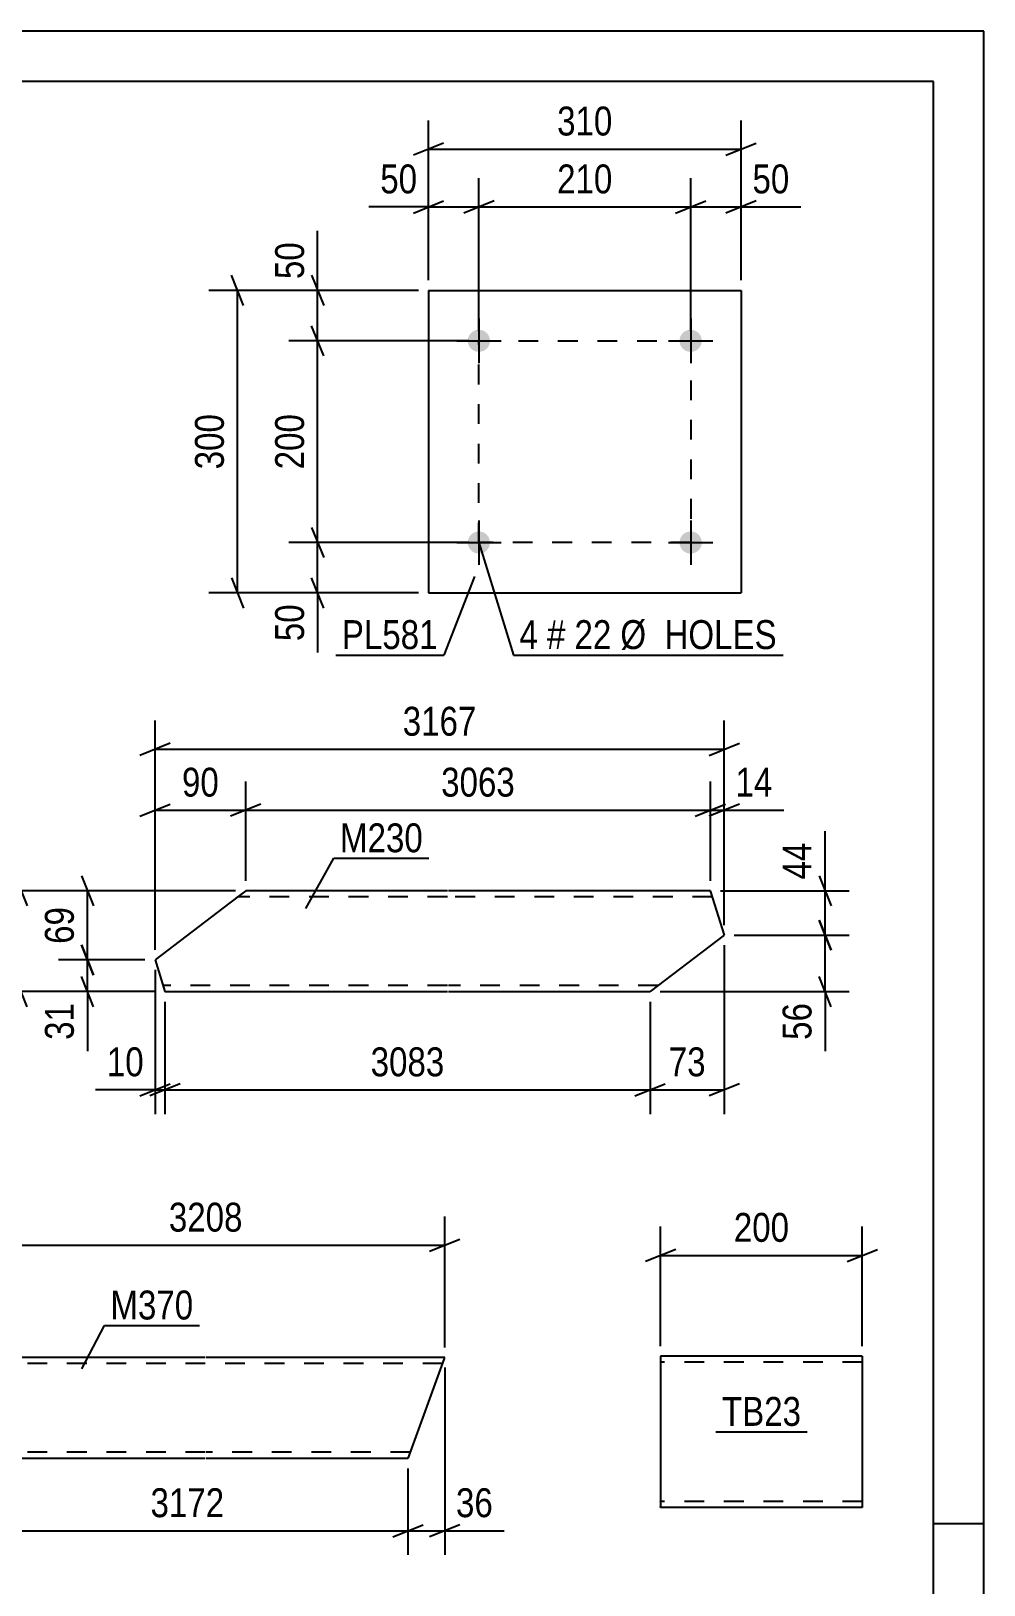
# Model space of a CAD drawing. Header units: millimetres. Extents: x 0 to 420, y -435 to 297.
# Drawn here: x 325.5 to 420, y 142.9 to 297 of the extents above; entities that cross this region are included whole.
import ezdxf

# ---------------------------------------------------------------- set-up
doc = ezdxf.new("R2010")
doc.units = ezdxf.units.MM
doc.linetypes.add('DXK_LINE_DOT2', pattern=[3.9198, 1.9599, -1.9599])
doc.styles.add('Arial Narrow', font='ARIALN.TTF', dxfattribs={"height": 0.2})

# ---------------------------------------------------------------- blocks, each defined once
blk = doc.blocks.new('Unknown-283123301-1135')
at = {"color": 5, "linetype": 'Continuous'}
for p, q in [((420, 297), (0, 297)), ((420, 0), (420, 297)), ((415, 292), (5, 292)), ((415, 5), (415, 292)), ((420, 149), (415, 149))]:
    blk.add_line(p, q, dxfattribs=at)
blk = doc.blocks.new('Part-283123301-3506 - 3491')
at = {"color": 2, "linetype": 'Continuous'}
for p, q in [((387.94, 165.61), (387.94, 150.7)), ((407.94, 165.61), (387.94, 165.61)), ((407.94, 165.61), (407.94, 150.61)), ((387.94, 150.61), (387.94, 150.7)), ((407.94, 150.61), (387.94, 150.61))]:
    blk.add_line(p, q, dxfattribs=at)
at = {"color": 7, "linetype": 'DXK_LINE_DOT2'}
for p, q in [((407.94, 165.01), (387.94, 165.01)), ((387.94, 151.21), (387.94, 151.25)), ((407.94, 151.21), (387.94, 151.21)), ((407.94, 151.21), (407.94, 151.25))]:
    blk.add_line(p, q, dxfattribs=at)
blk = doc.blocks.new('Part-283123301-4145 - 4129')
at = {"color": 2, "linetype": 'Continuous'}
for p, q in [((319.18, 155.59), (322.79, 165.49)), ((342.79, 165.49), (322.79, 165.49)), ((366.53, 165.49), (342.89, 165.49)), ((366.49, 165.4), (362.89, 155.49)), ((366.53, 165.49), (366.49, 165.4)), ((319.15, 155.49), (319.18, 155.59)), ((342.79, 155.49), (319.15, 155.49)), ((362.89, 155.49), (342.89, 155.49))]:
    blk.add_line(p, q, dxfattribs=at)
at = {"color": 7, "linetype": 'DXK_LINE_DOT2'}
for p, q in [((342.79, 164.89), (322.57, 164.89)), ((366.31, 164.89), (342.89, 164.89)), ((319.37, 156.09), (319.38, 156.14)), ((342.79, 156.09), (319.37, 156.09)), ((363.11, 156.09), (342.89, 156.09)), ((363.11, 156.09), (363.12, 156.14))]:
    blk.add_line(p, q, dxfattribs=at)
blk = doc.blocks.new('Part-283123301-3538 - 3522')
at = {"color": 2, "linetype": 'Continuous'}
for p, q in [((346.8, 211.76), (345.23, 210.56)), ((366.8, 211.76), (346.8, 211.76)), ((392.88, 211.76), (366.9, 211.76)), ((392.88, 211.76), (392.9, 211.67)), ((392.9, 211.67), (394.25, 207.36)), ((345.23, 210.56), (337.81, 204.91)), ((394.25, 207.36), (386.9, 201.76)), ((337.81, 204.91), (338.79, 201.76)), ((338.79, 201.76), (366.8, 201.76)), ((366.9, 201.76), (386.9, 201.76))]:
    blk.add_line(p, q, dxfattribs=at)
at = {"color": 7, "linetype": 'DXK_LINE_DOT2'}
for p, q in [((346.8, 211.76), (345.83, 211.02)), ((366.8, 211.16), (346.02, 211.16)), ((393.06, 211.16), (366.9, 211.16)), ((366.8, 202.36), (338.6, 202.36)), ((387.69, 202.36), (366.9, 202.36))]:
    blk.add_line(p, q, dxfattribs=at)
blk = doc.blocks.new('Part-283123301-15941 - 15940')
at = {"color": 2, "linetype": 'Continuous'}
for p, q in [((364.92, 271.29), (364.92, 241.29)), ((364.92, 271.29), (395.92, 271.29)), ((395.92, 271.29), (395.92, 241.29)), ((364.92, 241.29), (395.92, 241.29))]:
    blk.add_line(p, q, dxfattribs=at)
blk = doc.blocks.new('Bolt-283123301-15942 - 15940')
at = {"linetype": 'Continuous'}
for points in [[(371.02, 246.29, -1), (368.82, 246.29, -1)], [(392.02, 246.29, -1), (389.82, 246.29, -1)]]:
    blk.add_hatch(color=1, dxfattribs=at).paths.add_polyline_path(points)
at = {"color": 1, "linetype": 'Continuous'}
for p, q in [((369.92, 248.49), (369.92, 244.09)), ((390.92, 248.49), (390.92, 244.09)), ((367.72, 246.29), (372.12, 246.29)), ((388.72, 246.29), (393.12, 246.29))]:
    blk.add_line(p, q, dxfattribs=at)
blk = doc.blocks.new('Bolt-283123301-15943 - 15940')
at = {"linetype": 'Continuous'}
for points in [[(371.02, 266.29, -1), (368.82, 266.29, -1)], [(392.02, 266.29, -1), (389.82, 266.29, -1)]]:
    blk.add_hatch(color=1, dxfattribs=at).paths.add_polyline_path(points)
at = {"color": 1, "linetype": 'Continuous'}
for p, q in [((369.92, 268.49), (369.92, 264.09)), ((390.92, 268.49), (390.92, 264.09)), ((367.72, 266.29), (372.12, 266.29)), ((388.72, 266.29), (393.12, 266.29))]:
    blk.add_line(p, q, dxfattribs=at)
blk = doc.blocks.new('Rectangle-283123301-16874 - 15940')
at = {"color": 1, "linetype": 'DXK_LINE_DOT2'}
blk.add_lwpolyline([(369.92, 266.29), (390.92, 266.29), (390.92, 246.29), (369.92, 246.29), (369.92, 266.29)], close=True, dxfattribs=at)
blk = doc.blocks.new('StraightDimension-283123301-3508 - 3491')
at = {"color": 7, "linetype": 'Continuous'}
for p, q in [((387.94, 166.61), (387.94, 178.46)), ((407.94, 166.61), (407.94, 178.46)), ((389.44, 176.21), (386.44, 175.01)), ((406.44, 175.01), (409.44, 176.21)), ((387.94, 175.61), (407.94, 175.61))]:
    blk.add_line(p, q, dxfattribs=at)
at = {"color": 0}
blk.add_wipeout([(401.29, 176.36), (401.29, 180.56), (394.6, 180.56), (394.6, 176.36)], dxfattribs=at)
at = {"color": 3, "style": 'Arial Narrow'}
blk.add_text('200', height=2.863, dxfattribs=at).set_placement((395.2, 176.96))
blk = doc.blocks.new('StraightDimension-283123301-4216 - 4129')
at = {"color": 7, "linetype": 'Continuous'}
for p, q in [((319.15, 154.49), (319.15, 145.91)), ((362.89, 154.49), (362.89, 145.91)), ((320.65, 148.91), (317.65, 147.71)), ((319.15, 148.31), (362.89, 148.31)), ((361.39, 147.71), (364.39, 148.91))]:
    blk.add_line(p, q, dxfattribs=at)
at = {"color": 0}
blk.add_wipeout([(345.27, 149.06), (345.27, 153.26), (336.76, 153.26), (336.76, 149.06)], dxfattribs=at)
at = {"color": 3, "style": 'Arial Narrow'}
blk.add_text('3172', height=2.863, dxfattribs=at).set_placement((337.36, 149.66))
blk = doc.blocks.new('StraightDimension-283123301-4233 - 4129')
at = {"color": 7, "linetype": 'Continuous'}
for p, q in [((366.53, 164.49), (366.53, 145.91)), ((362.89, 154.49), (362.89, 145.91)), ((361.39, 147.71), (364.39, 148.91)), ((362.89, 148.31), (366.53, 148.31)), ((368.03, 148.91), (365.03, 147.71))]:
    blk.add_line(p, q, dxfattribs=at)
at = {"color": 0}
blk.add_wipeout([(371.91, 149.06), (371.91, 153.26), (367.05, 153.26), (367.05, 149.06)], dxfattribs=at)
at = {"color": 7, "linetype": 'Continuous'}
blk.add_line((366.53, 148.31), (372.43, 148.31), dxfattribs=at)
blk.add_line((366.53, 148.31), (372.43, 148.31), dxfattribs=at)
at = {"color": 3, "style": 'Arial Narrow'}
blk.add_text('36', height=2.863, dxfattribs=at).set_placement((367.65, 149.66))
blk = doc.blocks.new('StraightDimension-283123301-4148 - 4129')
at = {"color": 7, "linetype": 'Continuous'}
for p, q in [((319.15, 156.49), (319.15, 179.47)), ((366.53, 166.49), (366.53, 179.47)), ((320.65, 177.22), (317.65, 176.02)), ((365.03, 176.02), (368.03, 177.22)), ((319.15, 176.62), (366.53, 176.62))]:
    blk.add_line(p, q, dxfattribs=at)
at = {"color": 0}
blk.add_wipeout([(347.09, 177.37), (347.09, 181.57), (338.58, 181.57), (338.58, 177.37)], dxfattribs=at)
at = {"color": 3, "style": 'Arial Narrow'}
blk.add_text('3208', height=2.863, dxfattribs=at).set_placement((339.18, 177.97))
blk = doc.blocks.new('StraightDimension-283123301-3640 - 3522')
at = {"color": 7, "linetype": 'Continuous'}
for p, q in [((346.8, 212.76), (346.8, 222.6)), ((392.88, 212.76), (392.88, 222.6)), ((348.3, 220.35), (345.3, 219.15)), ((391.38, 219.15), (394.38, 220.35)), ((346.8, 219.75), (392.88, 219.75))]:
    blk.add_line(p, q, dxfattribs=at)
at = {"color": 0}
blk.add_wipeout([(374.1, 220.5), (374.1, 224.7), (365.58, 224.7), (365.58, 220.5)], dxfattribs=at)
at = {"color": 3, "style": 'Arial Narrow'}
blk.add_text('3063', height=2.863, dxfattribs=at).set_placement((366.18, 221.1))
blk = doc.blocks.new('StraightDimension-283123301-16650 - 3522')
at = {"color": 7, "linetype": 'Continuous'}
for p, q in [((323.94, 213.26), (325.14, 210.26)), ((345.8, 211.76), (321.69, 211.76)), ((324.54, 201.76), (324.54, 211.76)), ((325.14, 200.26), (323.94, 203.26)), ((337.79, 201.76), (321.69, 201.76))]:
    blk.add_line(p, q, dxfattribs=at)
at = {"color": 0}
blk.add_wipeout([(323.79, 210.1), (319.59, 210.1), (319.59, 203.42), (323.79, 203.42)], dxfattribs=at)
at = {"color": 3, "style": 'Arial Narrow'}
blk.add_text('100', height=2.863, rotation=90.0002, dxfattribs=at).set_placement((323.19, 204.02))
blk = doc.blocks.new('StraightDimension-283123301-3562 - 3522')
at = {"color": 7, "linetype": 'Continuous'}
for p, q in [((394.25, 206.36), (394.25, 189.62)), ((386.9, 200.76), (386.9, 189.62)), ((385.4, 191.42), (388.4, 192.62)), ((395.75, 192.62), (392.75, 191.42)), ((386.9, 192.02), (394.25, 192.02))]:
    blk.add_line(p, q, dxfattribs=at)
at = {"color": 0}
blk.add_wipeout([(393, 192.77), (393, 196.97), (388.15, 196.97), (388.15, 192.77)], dxfattribs=at)
at = {"color": 3, "style": 'Arial Narrow'}
blk.add_text('73', height=2.863, dxfattribs=at).set_placement((388.75, 193.37))
blk = doc.blocks.new('StraightDimension-283123301-3541 - 3522')
at = {"color": 7, "linetype": 'Continuous'}
for p, q in [((337.81, 203.91), (337.81, 189.62)), ((338.79, 200.76), (338.79, 189.62)), ((336.31, 191.42), (339.31, 192.62)), ((340.29, 192.62), (337.29, 191.42)), ((337.81, 192.02), (338.79, 192.02))]:
    blk.add_line(p, q, dxfattribs=at)
at = {"color": 0}
blk.add_wipeout([(337.29, 192.77), (337.29, 196.97), (332.43, 196.97), (332.43, 192.77)], dxfattribs=at)
at = {"color": 7, "linetype": 'Continuous'}
blk.add_line((337.81, 192.02), (331.9, 192.02), dxfattribs=at)
blk.add_line((337.81, 192.02), (331.9, 192.02), dxfattribs=at)
at = {"color": 3, "style": 'Arial Narrow'}
blk.add_text('10', height=2.863, dxfattribs=at).set_placement((333.03, 193.37))
blk = doc.blocks.new('StraightDimension-283123301-3605 - 3522')
at = {"color": 7, "linetype": 'Continuous'}
for p, q in [((392.88, 212.76), (392.88, 222.6)), ((394.25, 208.36), (394.25, 222.6)), ((391.38, 219.15), (394.38, 220.35)), ((395.75, 220.35), (392.75, 219.15)), ((392.88, 219.75), (394.25, 219.75))]:
    blk.add_line(p, q, dxfattribs=at)
at = {"color": 0}
blk.add_wipeout([(399.63, 220.5), (399.63, 224.7), (394.77, 224.7), (394.77, 220.5)], dxfattribs=at)
at = {"color": 7, "linetype": 'Continuous'}
blk.add_line((394.25, 219.75), (400.15, 219.75), dxfattribs=at)
blk.add_line((394.25, 219.75), (400.15, 219.75), dxfattribs=at)
at = {"color": 3, "style": 'Arial Narrow'}
blk.add_text('14', height=2.863, dxfattribs=at).set_placement((395.37, 221.1))
blk = doc.blocks.new('StraightDimension-283123301-3580 - 3522')
at = {"color": 7, "linetype": 'Continuous'}
for p, q in [((338.79, 200.76), (338.79, 189.62)), ((386.9, 200.76), (386.9, 189.62)), ((340.29, 192.62), (337.29, 191.42)), ((385.4, 191.42), (388.4, 192.62)), ((338.79, 192.02), (386.9, 192.02))]:
    blk.add_line(p, q, dxfattribs=at)
at = {"color": 0}
blk.add_wipeout([(367.1, 192.77), (367.1, 196.97), (358.59, 196.97), (358.59, 192.77)], dxfattribs=at)
at = {"color": 3, "style": 'Arial Narrow'}
blk.add_text('3083', height=2.863, dxfattribs=at).set_placement((359.19, 193.37))
blk = doc.blocks.new('StraightDimension-283123301-3686 - 3522')
at = {"color": 7, "linetype": 'Continuous'}
for p, q in [((330.5, 213.26), (331.7, 210.26)), ((345.8, 211.76), (328.25, 211.76)), ((331.1, 204.91), (331.1, 211.76)), ((336.81, 204.91), (328.25, 204.91)), ((331.7, 203.41), (330.5, 206.41))]:
    blk.add_line(p, q, dxfattribs=at)
at = {"color": 0}
blk.add_wipeout([(330.35, 210.76), (326.15, 210.76), (326.15, 205.9), (330.35, 205.9)], dxfattribs=at)
at = {"color": 3, "style": 'Arial Narrow'}
blk.add_text('69', height=2.863, rotation=90.0002, dxfattribs=at).set_placement((329.75, 206.5))
blk = doc.blocks.new('StraightDimension-283123301-3622 - 3522')
at = {"color": 7, "linetype": 'Continuous'}
for p, q in [((337.81, 205.91), (337.81, 222.6)), ((346.8, 212.76), (346.8, 222.6)), ((336.31, 219.15), (339.31, 220.35)), ((348.3, 220.35), (345.3, 219.15)), ((337.81, 219.75), (346.8, 219.75))]:
    blk.add_line(p, q, dxfattribs=at)
at = {"color": 0}
blk.add_wipeout([(344.74, 220.5), (344.74, 224.7), (339.88, 224.7), (339.88, 220.5)], dxfattribs=at)
at = {"color": 3, "style": 'Arial Narrow'}
blk.add_text('90', height=2.863, dxfattribs=at).set_placement((340.48, 221.1))
blk = doc.blocks.new('StraightDimension-283123301-3665 - 3522')
at = {"color": 7, "linetype": 'Continuous'}
for p, q in [((336.81, 204.91), (328.25, 204.91)), ((330.5, 206.41), (331.7, 203.41)), ((331.1, 201.76), (331.1, 204.91)), ((331.7, 200.26), (330.5, 203.26)), ((337.79, 201.76), (328.25, 201.76))]:
    blk.add_line(p, q, dxfattribs=at)
at = {"color": 0}
blk.add_wipeout([(330.35, 201.23), (326.15, 201.23), (326.15, 196.38), (330.35, 196.38)], dxfattribs=at)
at = {"color": 7, "linetype": 'Continuous'}
blk.add_line((331.1, 201.76), (331.1, 195.85), dxfattribs=at)
blk.add_line((331.1, 201.76), (331.1, 195.85), dxfattribs=at)
at = {"color": 3, "style": 'Arial Narrow'}
blk.add_text('31', height=2.863, rotation=90.0002, dxfattribs=at).set_placement((329.75, 196.98))
blk = doc.blocks.new('StraightDimension-283123301-3708 - 3522')
at = {"color": 7, "linetype": 'Continuous'}
for p, q in [((403.65, 208.86), (404.85, 205.86)), ((395.25, 207.36), (406.65, 207.36)), ((404.25, 201.76), (404.25, 207.36)), ((404.85, 200.26), (403.65, 203.26)), ((387.9, 201.76), (406.65, 201.76))]:
    blk.add_line(p, q, dxfattribs=at)
at = {"color": 0}
blk.add_wipeout([(403.5, 201.23), (399.3, 201.23), (399.3, 196.38), (403.5, 196.38)], dxfattribs=at)
at = {"color": 7, "linetype": 'Continuous'}
blk.add_line((404.25, 201.76), (404.25, 195.85), dxfattribs=at)
blk.add_line((404.25, 201.76), (404.25, 195.85), dxfattribs=at)
at = {"color": 3, "style": 'Arial Narrow'}
blk.add_text('56', height=2.863, rotation=90.0002, dxfattribs=at).set_placement((402.9, 196.98))
blk = doc.blocks.new('StraightDimension-283123301-3722 - 3522')
at = {"color": 7, "linetype": 'Continuous'}
for p, q in [((403.65, 213.26), (404.85, 210.26)), ((393.88, 211.76), (406.65, 211.76)), ((404.25, 207.36), (404.25, 211.76)), ((404.85, 205.86), (403.65, 208.86)), ((395.25, 207.36), (406.65, 207.36))]:
    blk.add_line(p, q, dxfattribs=at)
at = {"color": 0}
blk.add_wipeout([(403.5, 217.14), (399.3, 217.14), (399.3, 212.28), (403.5, 212.28)], dxfattribs=at)
at = {"color": 7, "linetype": 'Continuous'}
blk.add_line((404.25, 211.76), (404.25, 217.67), dxfattribs=at)
blk.add_line((404.25, 211.76), (404.25, 217.67), dxfattribs=at)
at = {"color": 3, "style": 'Arial Narrow'}
blk.add_text('44', height=2.863, rotation=90.0002, dxfattribs=at).set_placement((402.9, 212.88))
blk = doc.blocks.new('StraightDimension-283123301-3737 - 3522')
at = {"color": 7, "linetype": 'Continuous'}
for p, q in [((337.81, 205.91), (337.81, 228.64)), ((394.25, 208.36), (394.25, 228.64)), ((339.31, 226.39), (336.31, 225.19)), ((337.81, 225.79), (394.25, 225.79)), ((392.75, 225.19), (395.75, 226.39))]:
    blk.add_line(p, q, dxfattribs=at)
at = {"color": 0}
blk.add_wipeout([(370.29, 226.54), (370.29, 230.74), (361.77, 230.74), (361.77, 226.54)], dxfattribs=at)
at = {"color": 3, "style": 'Arial Narrow'}
blk.add_text('3167', height=2.863, dxfattribs=at).set_placement((362.37, 227.14))
blk = doc.blocks.new('StraightDimension-283123301-16481 - 15940')
at = {"color": 7, "linetype": 'Continuous'}
for p, q in [((364.92, 272.29), (364.92, 282.41)), ((369.92, 267.29), (369.92, 282.41)), ((363.42, 278.96), (366.42, 280.16)), ((364.92, 279.56), (369.92, 279.56)), ((371.42, 280.16), (368.42, 278.96))]:
    blk.add_line(p, q, dxfattribs=at)
at = {"color": 0}
blk.add_wipeout([(364.4, 280.31), (364.4, 284.51), (359.54, 284.51), (359.54, 280.31)], dxfattribs=at)
at = {"color": 7, "linetype": 'Continuous'}
blk.add_line((364.92, 279.56), (359.02, 279.56), dxfattribs=at)
blk.add_line((364.92, 279.56), (359.02, 279.56), dxfattribs=at)
at = {"color": 3, "style": 'Arial Narrow'}
blk.add_text('50', height=2.863, dxfattribs=at).set_placement((360.14, 280.91))
blk = doc.blocks.new('StraightDimension-283123301-16035 - 15940')
at = {"color": 7, "linetype": 'Continuous'}
for p, q in [((353.33, 272.79), (354.53, 269.79)), ((363.92, 271.29), (351.08, 271.29)), ((353.93, 266.29), (353.93, 271.29)), ((354.53, 264.79), (353.33, 267.79)), ((368.92, 266.29), (351.08, 266.29))]:
    blk.add_line(p, q, dxfattribs=at)
at = {"color": 0}
blk.add_wipeout([(353.18, 276.67), (348.98, 276.67), (348.98, 271.81), (353.18, 271.81)], dxfattribs=at)
at = {"color": 7, "linetype": 'Continuous'}
blk.add_line((353.93, 271.29), (353.93, 277.2), dxfattribs=at)
blk.add_line((353.93, 271.29), (353.93, 277.2), dxfattribs=at)
at = {"color": 3, "style": 'Arial Narrow'}
blk.add_text('50', height=2.863, rotation=90.0002, dxfattribs=at).set_placement((352.58, 272.41))
blk = doc.blocks.new('StraightDimension-283123301-16036 - 15940')
at = {"color": 7, "linetype": 'Continuous'}
for p, q in [((354.53, 264.79), (353.33, 267.79)), ((368.92, 266.29), (351.08, 266.29)), ((353.93, 246.29), (353.93, 266.29)), ((353.33, 247.79), (354.53, 244.79)), ((368.92, 246.29), (351.08, 246.29))]:
    blk.add_line(p, q, dxfattribs=at)
at = {"color": 0}
blk.add_wipeout([(353.18, 259.63), (348.98, 259.63), (348.98, 252.95), (353.18, 252.95)], dxfattribs=at)
at = {"color": 3, "style": 'Arial Narrow'}
blk.add_text('200', height=2.863, rotation=90.0002, dxfattribs=at).set_placement((352.58, 253.55))
blk = doc.blocks.new('StraightDimension-283123301-16037 - 15940')
at = {"color": 7, "linetype": 'Continuous'}
for p, q in [((353.33, 247.79), (354.53, 244.79)), ((368.92, 246.29), (351.08, 246.29)), ((353.93, 241.29), (353.93, 246.29)), ((354.53, 239.79), (353.33, 242.79)), ((363.92, 241.29), (351.08, 241.29))]:
    blk.add_line(p, q, dxfattribs=at)
at = {"color": 0}
blk.add_wipeout([(353.18, 240.76), (348.98, 240.76), (348.98, 235.91), (353.18, 235.91)], dxfattribs=at)
at = {"color": 7, "linetype": 'Continuous'}
blk.add_line((353.93, 241.29), (353.93, 235.38), dxfattribs=at)
blk.add_line((353.93, 241.29), (353.93, 235.38), dxfattribs=at)
at = {"color": 3, "style": 'Arial Narrow'}
blk.add_text('50', height=2.863, rotation=90.0002, dxfattribs=at).set_placement((352.58, 236.51))
blk = doc.blocks.new('StraightDimension-283123301-16047 - 15940')
at = {"color": 7, "linetype": 'Continuous'}
for p, q in [((346.58, 269.79), (345.38, 272.79)), ((363.92, 271.29), (343.13, 271.29)), ((345.98, 241.29), (345.98, 271.29)), ((345.38, 242.79), (346.58, 239.79)), ((363.92, 241.29), (343.13, 241.29))]:
    blk.add_line(p, q, dxfattribs=at)
at = {"color": 0}
blk.add_wipeout([(345.23, 259.63), (341.03, 259.63), (341.03, 252.95), (345.23, 252.95)], dxfattribs=at)
at = {"color": 3, "style": 'Arial Narrow'}
blk.add_text('300', height=2.863, rotation=90.0002, dxfattribs=at).set_placement((344.63, 253.55))
blk = doc.blocks.new('StraightDimension-283123301-16067 - 15940')
at = {"color": 7, "linetype": 'Continuous'}
for p, q in [((364.92, 272.29), (364.92, 288.15)), ((395.92, 272.29), (395.92, 288.15)), ((366.42, 285.9), (363.42, 284.7)), ((364.92, 285.3), (395.92, 285.3)), ((394.42, 284.7), (397.42, 285.9))]:
    blk.add_line(p, q, dxfattribs=at)
at = {"color": 0}
blk.add_wipeout([(383.77, 286.05), (383.77, 290.25), (377.08, 290.25), (377.08, 286.05)], dxfattribs=at)
at = {"color": 3, "style": 'Arial Narrow'}
blk.add_text('310', height=2.863, dxfattribs=at).set_placement((377.68, 286.65))
blk = doc.blocks.new('StraightDimension-283123301-16479 - 15940')
at = {"color": 7, "linetype": 'Continuous'}
for p, q in [((390.92, 267.29), (390.92, 282.41)), ((395.92, 272.29), (395.92, 282.41)), ((389.42, 278.96), (392.42, 280.16)), ((390.92, 279.56), (395.92, 279.56)), ((397.42, 280.16), (394.42, 278.96))]:
    blk.add_line(p, q, dxfattribs=at)
at = {"color": 0}
blk.add_wipeout([(401.31, 280.31), (401.31, 284.51), (396.45, 284.51), (396.45, 280.31)], dxfattribs=at)
at = {"color": 7, "linetype": 'Continuous'}
blk.add_line((395.92, 279.56), (401.83, 279.56), dxfattribs=at)
blk.add_line((395.92, 279.56), (401.83, 279.56), dxfattribs=at)
at = {"color": 3, "style": 'Arial Narrow'}
blk.add_text('50', height=2.863, dxfattribs=at).set_placement((397.05, 280.91))
blk = doc.blocks.new('StraightDimension-283123301-16480 - 15940')
at = {"color": 7, "linetype": 'Continuous'}
for p, q in [((369.92, 267.29), (369.92, 282.41)), ((390.92, 267.29), (390.92, 282.41)), ((371.42, 280.16), (368.42, 278.96)), ((369.92, 279.56), (390.92, 279.56)), ((389.42, 278.96), (392.42, 280.16))]:
    blk.add_line(p, q, dxfattribs=at)
at = {"color": 0}
blk.add_wipeout([(383.77, 280.31), (383.77, 284.51), (377.08, 284.51), (377.08, 280.31)], dxfattribs=at)
at = {"color": 3, "style": 'Arial Narrow'}
blk.add_text('210', height=2.863, dxfattribs=at).set_placement((377.68, 280.91))
blk = doc.blocks.new('Mark-283123301-3504 - 3491')
at = {"color": 0}
blk.add_wipeout([(401.87, 158.71), (401.87, 161.71), (394.02, 161.71), (394.02, 158.71)], dxfattribs=at)
blk.add_wipeout([(401.87, 158.71), (401.87, 161.71), (394.02, 161.71), (394.02, 158.71)], dxfattribs=at)
at = {"color": 30, "linetype": 'Continuous'}
blk.add_line((393.42, 158.11), (402.47, 158.11), dxfattribs=at)
at = {"color": 3, "style": 'Arial Narrow'}
blk.add_text('TB23', height=2.863, dxfattribs=at).set_placement((394.02, 158.71))
blk = doc.blocks.new('Mark-283123301-4141 - 4129')
at = {"color": 0}
blk.add_wipeout([(341.6, 169.26), (341.6, 172.26), (333.38, 172.26), (333.38, 169.26)], dxfattribs=at)
blk.add_wipeout([(341.6, 169.26), (341.6, 172.26), (333.38, 172.26), (333.38, 169.26)], dxfattribs=at)
at = {"color": 30, "linetype": 'Continuous'}
for p, q in [((330.56, 164.35), (332.78, 168.66)), ((332.78, 168.66), (342.2, 168.66))]:
    blk.add_line(p, q, dxfattribs=at)
at = {"color": 3, "style": 'Arial Narrow'}
blk.add_text('M370', height=2.863, dxfattribs=at).set_placement((333.38, 169.26))
blk = doc.blocks.new('Mark-283123301-3534 - 3522')
at = {"color": 0}
blk.add_wipeout([(364.37, 215.58), (364.37, 218.58), (356.15, 218.58), (356.15, 215.58)], dxfattribs=at)
blk.add_wipeout([(364.37, 215.58), (364.37, 218.58), (356.15, 218.58), (356.15, 215.58)], dxfattribs=at)
at = {"color": 30, "linetype": 'Continuous'}
for p, q in [((352.77, 210), (355.55, 214.98)), ((355.55, 214.98), (364.97, 214.98))]:
    blk.add_line(p, q, dxfattribs=at)
at = {"color": 3, "style": 'Arial Narrow'}
blk.add_text('M230', height=2.863, dxfattribs=at).set_placement((356.15, 215.58))
blk = doc.blocks.new('Mark-283123301-16080 - 15940')
at = {"color": 0}
blk.add_wipeout([(365.83, 235.73), (365.83, 238.73), (356.33, 238.73), (356.33, 235.73)], dxfattribs=at)
blk.add_wipeout([(365.83, 235.73), (365.83, 238.73), (356.33, 238.73), (356.33, 235.73)], dxfattribs=at)
at = {"color": 30, "linetype": 'Continuous'}
for p in [(369.47, 242.91), (355.73, 235.13)]:
    blk.add_line(p, (366.43, 235.13), dxfattribs=at)
at = {"color": 3, "style": 'Arial Narrow'}
blk.add_text('PL581', height=2.863, dxfattribs=at).set_placement((356.33, 235.73))
blk = doc.blocks.new('MarkSet-283123301-16400 - 15940')
at = {"color": 0}
for points in [[(375.77, 235.73), (375.77, 238.73), (373.94, 238.73), (373.94, 235.73)], [(378.5, 235.73), (378.5, 238.73), (376.67, 238.73), (376.67, 235.73)], [(383.05, 235.73), (383.05, 238.73), (379.4, 238.73), (379.4, 235.73)], [(399.48, 235.73), (399.48, 238.73), (383.95, 238.73), (383.95, 235.73)]]:
    blk.add_wipeout(points, dxfattribs=at)
for points in [[(375.77, 235.73), (375.77, 238.73), (373.94, 238.73), (373.94, 235.73)], [(378.5, 235.73), (378.5, 238.73), (376.67, 238.73), (376.67, 235.73)], [(383.05, 235.73), (383.05, 238.73), (379.4, 238.73), (379.4, 235.73)], [(399.48, 235.73), (399.48, 238.73), (383.95, 238.73), (383.95, 235.73)]]:
    blk.add_wipeout(points, dxfattribs=at)
at = {"color": 7, "linetype": 'Continuous'}
for p, q in [((369.92, 246.29), (373.34, 235.13)), ((373.34, 235.13), (400.08, 235.13))]:
    blk.add_line(p, q, dxfattribs=at)
at = {"color": 3, "style": 'Arial Narrow'}
for s, height, p in [('4', 2.86, (373.94, 235.73)), ('#', 2.86, (376.67, 235.73)), ('22', 2.863, (379.4, 235.73)), ('Ø  HOLES', 2.863, (383.95, 235.73))]:
    blk.add_text(s, height=height, dxfattribs=at).set_placement(p)

msp = doc.modelspace()

# ---------------------------------------------------------------- block references
for name in ['Unknown-283123301-1135', 'Part-283123301-15941 - 15940', 'Bolt-283123301-15943 - 15940', 'Rectangle-283123301-16874 - 15940', 'Bolt-283123301-15942 - 15940', 'Part-283123301-3538 - 3522', 'Part-283123301-4145 - 4129', 'Part-283123301-3506 - 3491']:
    msp.add_blockref(name, (0, 0))

# ---------------------------------------------------------------- next in the draw order: block references
for name in ['StraightDimension-283123301-16481 - 15940', 'StraightDimension-283123301-3640 - 3522', 'StraightDimension-283123301-3562 - 3522', 'StraightDimension-283123301-3508 - 3491', 'Mark-283123301-3504 - 3491', 'StraightDimension-283123301-4216 - 4129']:
    msp.add_blockref(name, (0, 0))

# ---------------------------------------------------------------- next in the draw order: block references
for name in ['StraightDimension-283123301-16035 - 15940', 'StraightDimension-283123301-3605 - 3522', 'StraightDimension-283123301-16650 - 3522', 'StraightDimension-283123301-4233 - 4129']:
    msp.add_blockref(name, (0, 0))

# ---------------------------------------------------------------- next in the draw order: block references
for name in ['StraightDimension-283123301-16036 - 15940', 'StraightDimension-283123301-3541 - 3522', 'StraightDimension-283123301-4148 - 4129']:
    msp.add_blockref(name, (0, 0))

# ---------------------------------------------------------------- next in the draw order: block references
for name in ['StraightDimension-283123301-16037 - 15940', 'StraightDimension-283123301-3686 - 3522', 'StraightDimension-283123301-3580 - 3522', 'Mark-283123301-4141 - 4129']:
    msp.add_blockref(name, (0, 0))

# ---------------------------------------------------------------- next in the draw order: block references
for name in ['StraightDimension-283123301-16047 - 15940', 'StraightDimension-283123301-3622 - 3522', 'StraightDimension-283123301-3708 - 3522']:
    msp.add_blockref(name, (0, 0))

# ---------------------------------------------------------------- next in the draw order: block references
for name in ['StraightDimension-283123301-16067 - 15940', 'Mark-283123301-16080 - 15940', 'StraightDimension-283123301-3722 - 3522', 'StraightDimension-283123301-3665 - 3522']:
    msp.add_blockref(name, (0, 0))

# ---------------------------------------------------------------- next in the draw order: block references
for name in ['StraightDimension-283123301-16479 - 15940', 'MarkSet-283123301-16400 - 15940', 'StraightDimension-283123301-3737 - 3522']:
    msp.add_blockref(name, (0, 0))

# ---------------------------------------------------------------- next in the draw order: block references
for name in ['StraightDimension-283123301-16480 - 15940', 'Mark-283123301-3534 - 3522']:
    msp.add_blockref(name, (0, 0))

doc.saveas('drawing.dxf')
